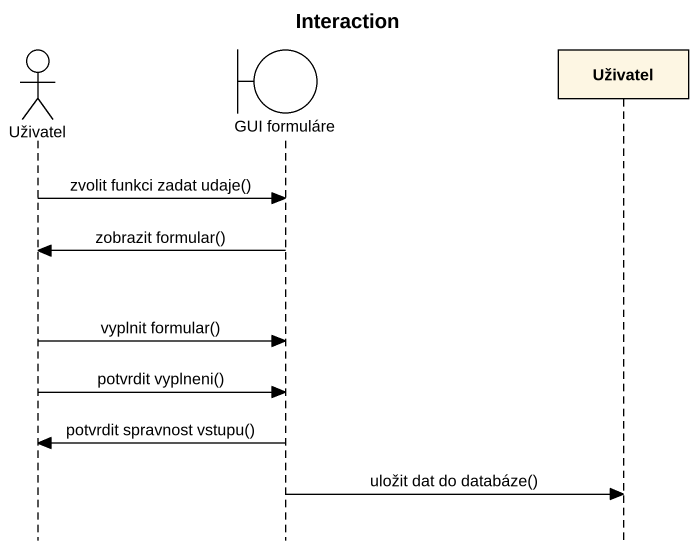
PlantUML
@startuml
title Interaction
hide footbox
actor Uživatel
boundary "GUI formuláre" as GUI_formuláre
participant "Uživatel" as Uživatel_2

Uživatel -> GUI_formuláre : zvolit funkci zadat udaje()
GUI_formuláre -> Uživatel : zobrazit formular()
Uživatel -> GUI_formuláre : vyplnit formular()
Uživatel -> GUI_formuláre : potvrdit vyplneni()
GUI_formuláre -> Uživatel : potvrdit spravnost vstupu()
GUI_formuláre -> Uživatel_2 : uložit dat do databáze()
@enduml
